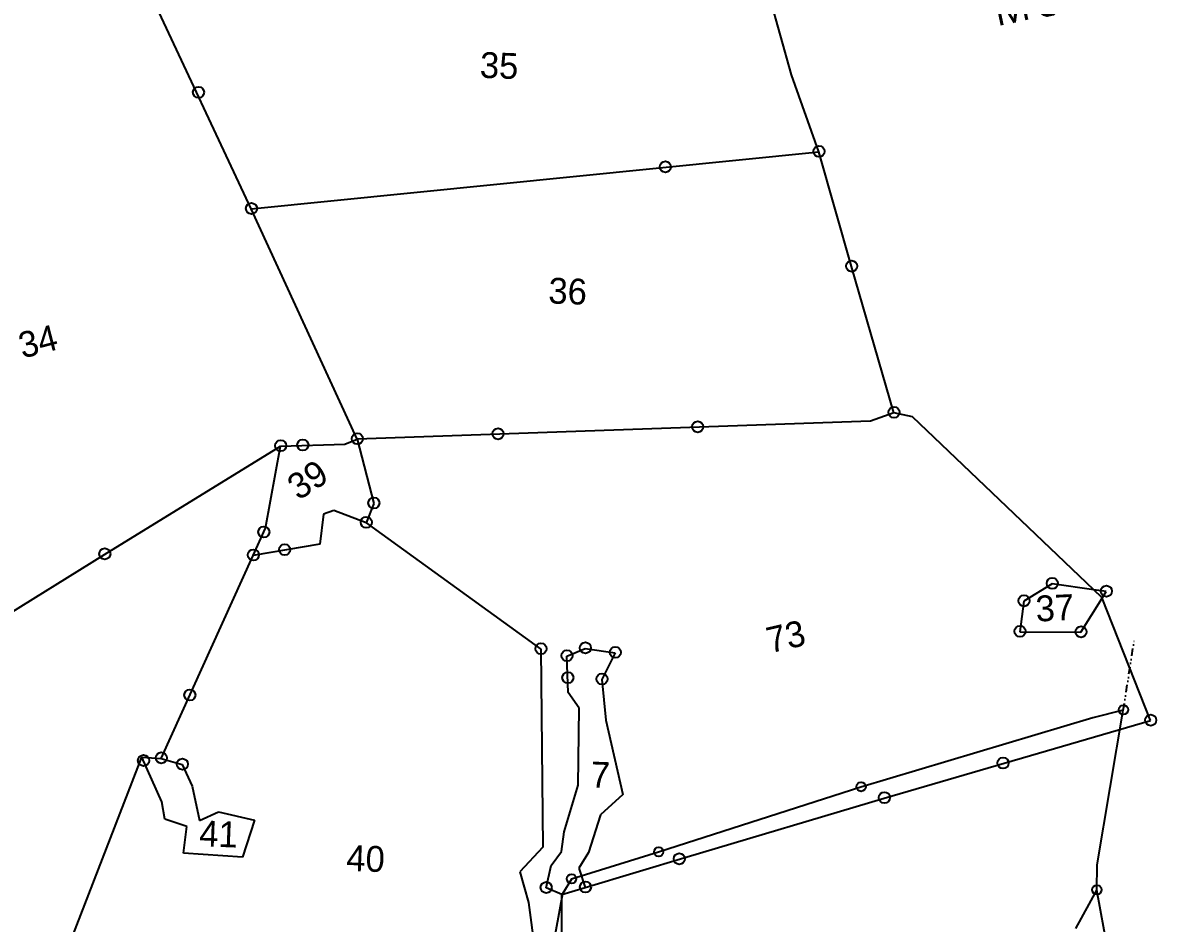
# Model space of a CAD drawing. Header units: metres. Extents: x 291285 to 296393, y 1982985 to 1990470.
# Drawn here: x 293179 to 293963, y 1987657 to 1988280 of the extents above; entities that cross this region are included whole.
import ezdxf

# ---------------------------------------------------------------- set-up
doc = ezdxf.new("R2010")
doc.units = ezdxf.units.M
doc.linetypes.add('DIVIDE', pattern=[1.25, 0.5, -0.25, 0, -0.25, 0, -0.25])
for name, color, linetype in [('POLY_PARCEL', 6, 'Continuous'), ('SYM_STONE', 1, 'Continuous'), ('TEXT_MAPOUT', 7, 'Continuous'), ('TEXT_PARCEL', 7, 'Continuous'), ('V_BOUND_LINE', 7, 'Continuous'), ('V_DIVIDE_LINE', 7, 'DIVIDE')]:
    doc.layers.add(name, color=color, linetype=linetype)
doc.styles.get("Standard").update_dxf_attribs({"font": 'simplex.shx'})
doc.styles.add('TEXT_MAP', font='')
doc.styles.get('TEXT_MAP').set_extended_font_data('Kruti Dev 050')

msp = doc.modelspace()

# ---------------------------------------------------------------- linework, layer by layer
at = {"layer": 'POLY_PARCEL'}
for p, q in [((293337.37, 1988151.11), (293267.1, 1988301.24)), ((293337.37, 1988151.11), (293729.72, 1988190.55)), ((293410.52, 1987991.93), (293337.37, 1988151.11)), ((293765.54, 1988004.4), (293410.52, 1987991.93)), ((293781.66, 1988010.17), (293765.54, 1988004.4)), ((293235.96, 1987912.37), (293357.61, 1987987.2)), ((293347.24, 1987930.49), (293357.61, 1987987.2)), ((293357.61, 1987987.2), (293401.95, 1987988.56)), ((293401.95, 1987988.56), (293410.52, 1987991.93)), ((293410.52, 1987991.93), (293421.99, 1987947.56)), ((293387.36, 1987940.12), (293384.78, 1987919.46)), ((293394.44, 1987942.64), (293387.36, 1987940.12)), ((293416.7, 1987934.2), (293394.44, 1987942.64)), ((293421.99, 1987947.56), (293416.7, 1987934.2)), ((293416.7, 1987934.2), (293537.53, 1987846.81)), ((293338.71, 1987911.64), (293347.24, 1987930.49)), ((293384.78, 1987919.46), (293338.71, 1987911.64)), ((293137.76, 1987851.4), (293235.96, 1987912.37)), ((293275.03, 1987771.36), (293338.71, 1987911.64)), ((293891.03, 1987891.94), (293871.53, 1987879.94)), ((293919.83, 1987887.83), (293891.03, 1987891.94)), ((293928.49, 1987886.6), (293919.83, 1987887.83)), ((293925.61, 1987881.98), (293928.49, 1987886.6)), ((293871.53, 1987879.94), (293868.77, 1987858.86)), ((293910.96, 1987858.48), (293925.61, 1987881.98)), ((293868.77, 1987858.86), (293910.96, 1987858.48)), ((293537.53, 1987846.81), (293538.99, 1987709.91)), ((293555.48, 1987842.03), (293568.27, 1987847.39)), ((293568.27, 1987847.39), (293588.92, 1987844.26)), ((293556.56, 1987816.85), (293555.48, 1987842.03)), ((293588.92, 1987844.26), (293579.73, 1987825.9)), ((293579.73, 1987825.9), (293582.45, 1987797.72)), ((293564.04, 1987806.03), (293556.56, 1987816.85)), ((293563.46, 1987752.83), (293564.04, 1987806.03)), ((293582.45, 1987797.72), (293594.24, 1987746.39)), ((293200.23, 1987613.45), (293261.58, 1987772.09)), ((293275.55, 1987741.37), (293261.58, 1987772.09)), ((293261.58, 1987772.09), (293275.03, 1987771.36)), ((293275.03, 1987771.36), (293289.62, 1987767.03)), ((293289.62, 1987767.03), (293296.41, 1987752.03)), ((293296.41, 1987752.03), (293301.52, 1987728.46)), ((293553.73, 1987720.46), (293563.46, 1987752.83)), ((293594.24, 1987746.39), (293578.78, 1987732.37)), ((293277.53, 1987729.38), (293275.55, 1987741.37)), ((293292.83, 1987724.37), (293277.53, 1987729.38)), ((293301.52, 1987728.46), (293314.71, 1987734.48)), ((293314.71, 1987734.48), (293339.67, 1987728.68)), ((293339.67, 1987728.68), (293331.2, 1987703.1)), ((293578.78, 1987732.37), (293570.46, 1987706.37)), ((293290.53, 1987705.72), (293292.83, 1987724.37)), ((293551.76, 1987707.08), (293553.73, 1987720.46)), ((293331.2, 1987703.1), (293290.53, 1987705.72)), ((293538.99, 1987709.91), (293523.12, 1987692.97)), ((293544.66, 1987697.41), (293551.76, 1987707.08)), ((293570.46, 1987706.37), (293563.9, 1987695.51)), ((293541.14, 1987681.76), (293544.66, 1987697.41)), ((293523.12, 1987692.97), (293529.03, 1987671.69)), ((293563.9, 1987695.51), (293568.29, 1987682.09)), ((293552.06, 1987677.22), (293541.14, 1987681.76)), ((293907.55, 1987653.65), (293921.93, 1987680.26)), ((293529.03, 1987671.69), (293539.66, 1987589.99))]:
    msp.add_line(p, q, dxfattribs=at)
at = {"layer": 'SYM_STONE'}
for centre, radius in [((293300.88, 1988231.75), 3.84), ((293729.85, 1988190.89), 3.84), ((293623.66, 1988180.21), 3.84), ((293337.5, 1988151.45), 3.84), ((293752.51, 1988111.6), 3.84), ((293781.79, 1988010.52), 3.84), ((293646.03, 1988000.54), 3.84), ((293410.65, 1987992.27), 3.84), ((293507.97, 1987995.69), 3.84), ((293357.74, 1987987.54), 3.84), ((293372.99, 1987988.01), 3.84), ((293422.12, 1987947.91), 3.84), ((293416.83, 1987934.54), 3.84), ((293346.03, 1987927.86), 3.84), ((293236.09, 1987912.72), 3.84), ((293360.46, 1987915.66), 3.84), ((293338.84, 1987911.99), 3.84), ((293891.16, 1987892.29), 3.84), ((293928.62, 1987886.94), 3.84), ((293871.66, 1987880.28), 3.84), ((293868.9, 1987859.2), 3.84), ((293911.09, 1987858.82), 3.84), ((293537.66, 1987847.16), 3.84), ((293555.61, 1987842.37), 3.84), ((293568.4, 1987847.73), 3.84), ((293589.05, 1987844.6), 3.84), ((293556.26, 1987827.16), 3.84), ((293579.86, 1987826.24), 3.84), ((293294.88, 1987815.14), 3.84), ((293940.38, 1987804.95), 3.22), ((293959.29, 1987797.76), 3.84), ((293275.16, 1987771.71), 3.84), ((293262.87, 1987769.87), 3.84), ((293289.74, 1987767.37), 3.84), ((293857.17, 1987768.1), 3.84), ((293759.02, 1987751.78), 3.22), ((293775.12, 1987744.26), 3.84), ((293619.04, 1987706.7), 3.22), ((293633.27, 1987701.91), 3.84), ((293558.84, 1987688.12), 3.22), ((293541.27, 1987682.1), 3.84), ((293568.42, 1987682.44), 3.84), ((293922.02, 1987680.55), 3.22)]:
    msp.add_circle(centre, radius, dxfattribs=at)
at = {"layer": 'V_BOUND_LINE'}
for p, q in [((293710.77, 1988243.74), (293690.15, 1988318.54)), ((293729.72, 1988190.55), (293710.77, 1988243.74)), ((293752.38, 1988111.26), (293729.72, 1988190.55)), ((293781.66, 1988010.17), (293752.38, 1988111.26)), ((293794.6, 1988007.42), (293781.66, 1988010.17)), ((293919.83, 1987887.83), (293794.6, 1988007.42)), ((293925.4, 1987882.51), (293919.83, 1987887.83)), ((293925.61, 1987881.98), (293925.4, 1987882.51)), ((293959.16, 1987797.42), (293925.61, 1987881.98)), ((293919.33, 1987799.3), (293758.93, 1987751.48)), ((293940.3, 1987804.66), (293919.33, 1987799.3)), ((293922.24, 1987697.85), (293940.3, 1987804.66)), ((293774.99, 1987743.92), (293959.16, 1987797.42)), ((293758.93, 1987751.48), (293618.96, 1987706.41)), ((293638.76, 1987703.26), (293774.99, 1987743.92)), ((293618.96, 1987706.41), (293558.75, 1987687.82)), ((293568.29, 1987682.09), (293638.76, 1987703.26)), ((293921.93, 1987680.26), (293922.24, 1987697.85)), ((293552.06, 1987677.22), (293568.29, 1987682.09)), ((293558.75, 1987687.82), (293552.62, 1987677.82)), ((293552.62, 1987677.82), (293533.77, 1987574.89)), ((293552.09, 1987578.41), (293552.06, 1987677.22)), ((293933, 1987621.13), (293921.93, 1987680.26))]:
    msp.add_line(p, q, dxfattribs=at)
at = {"layer": 'V_DIVIDE_LINE', "ltscale": 10}
msp.add_line((293940.3, 1987804.66), (293947.87, 1987853.43), dxfattribs=at)

# ---------------------------------------------------------------- texts
at = {"layer": 'TEXT_MAPOUT'}
msp.add_text('MOUJE', height=25.558, rotation=12.07892, dxfattribs=at).set_placement((293852.21, 1988277.25))
at = {"layer": 'TEXT_PARCEL', "style": 'TEXT_MAP'}
for s, height, rotation, p in [('35', 17.856, 357.80489, (293495.16, 1988241.86)), ('36', 17.856, 357.80489, (293542.54, 1988085.87)), ('34', 17.856, 14.49259, (293179.16, 1988047.64)), ('39', 17.856, 33.00273, (293369.97, 1987949.27)), ('37', 17.856, 2.77102, (293880.09, 1987865.84)), ('73', 17.856, 13.04937, (293695.97, 1987843.92)), ('7', 17.86, 357.80489, (293571.78, 1987751.31)), ('41', 17.856, 357.80489, (293301.1, 1987710.68)), ('40', 17.856, 357.80489, (293402.81, 1987693.69))]:
    msp.add_text(s, height=height, rotation=rotation, dxfattribs=at).set_placement(p)

doc.saveas('drawing.dxf')
